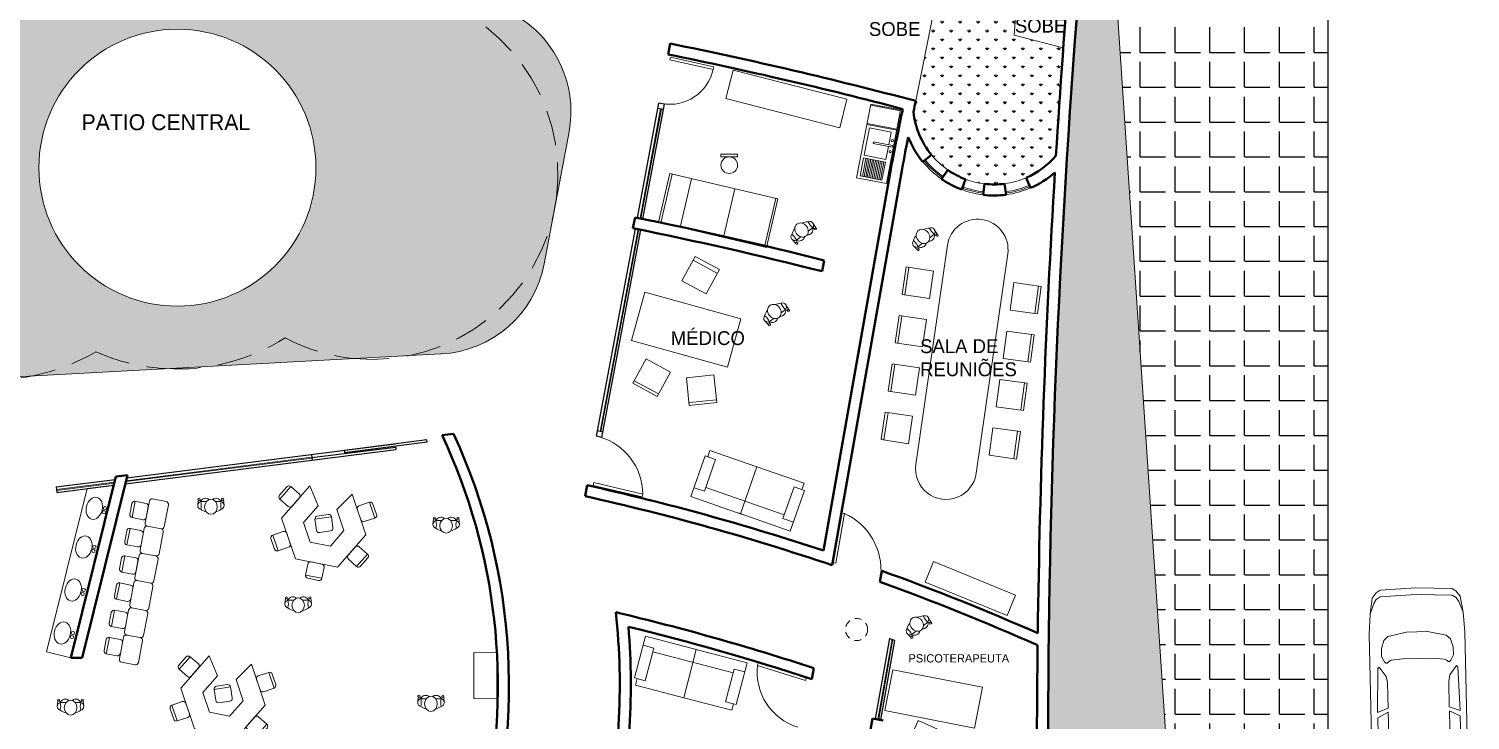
# Model space of a CAD drawing. Header units: millimetres. Extents: x 280 to 436, y 197 to 245.
# Drawn here: x 410.44 to 436.46, y 215.03 to 227.51 of the extents above; entities that cross this region are included whole.
import ezdxf
from ezdxf.enums import TextEntityAlignment as Align

# ---------------------------------------------------------------- set-up
doc = ezdxf.new("R2010")
doc.units = ezdxf.units.MM
doc.header["$MEASUREMENT"] = 0
doc.linetypes.add('DASHED', pattern=[19.049999999999997, 12.7, -6.35])
for name, color, linetype, lineweight in [('AMBIENTACION', 23, 'Continuous', 18), ('CRISTAL', 141, 'Continuous', 13), ('DELGADITS', 171, 'Continuous', 9), ('JARDINERAS', 114, 'Continuous', 20), ('MUEBLES', 31, 'Continuous', 20), ('MURO CANCELERIA', 254, 'Continuous', 25), ('MUROS', 230, 'Continuous', 40), ('NOTAS', 7, 'Continuous', 18), ('PISO', 134, 'Continuous', 18), ('PROYECCIONES', 161, 'DASHED', 20), ('PUERTAS', 180, 'Continuous', 18)]:
    doc.layers.add(name, color=color, linetype=linetype, lineweight=lineweight)
doc.layers.add('PISO BANQUETA', color=155, linetype='Continuous')
pattern_1 = [(90, (113.6635828855071, 389.9024706518978), (-0.1616445, 0.1616445), [0.0428625, -0.2804265]), (45, (113.6635828855071, 389.9024706518978), (-0.1616446101792448, 0.1616446101792448), [0.0428625, -0.1857375]), (135, (113.6635828855071, 389.9024706518978), (-0.1616446101792448, -0.1616446101792448), [0.0428625, -0.1857375])]

# ---------------------------------------------------------------- blocks, each defined once
blk = doc.blocks.new('EDUCADORA PLANTA')
for p, q in [((-0.1864672289454461, 0.2091427851250387), (-0.1936270911326119, 0.1343951389722235)), ((-0.1864672289454461, 0.2091427851250387), (-0.1605135468888079, 0.2091427851250387)), ((-0.1605135468888079, 0.2091427851250387), (-0.1499999999975898, 0.1850000000000023)), ((-0.06763607746432854, 0.1850000000000307), (-0.1500000000000341, 0.1850000000000307)), ((0.1500000000000909, 0.1850000000000307), (0.06763607746432854, 0.1850000000000307)), ((0.1605135468927301, 0.2091427851250671), (0.150000000001512, 0.1850000000000307)), ((0.1864672289493683, 0.2091427851250671), (0.1605135468927301, 0.2091427851250671)), ((0.1864672289493683, 0.2091427851250671), (0.1936270911365341, 0.134395138972252))]:
    blk.add_line(p, q)
for centre, radius, start, end in [((-0.173490387917127, 0.2191794459255334), 0.01640527241768489, 322.2806059089859, 217.7193940910142), ((-0.07499999999930651, 0.1538370489080592), 0.0812165593983424, 50.44505131534515, 157.4368215115717), ((0.07500000000004547, 0.153837048905018), 0.08121655940112812, 22.56317848996431, 129.5549486836888), ((0.1734903879210492, 0.2191794459255618), 0.01640527241768489, 322.2806059089859, 217.7193940910142), ((-0.1360690919642593, 0.1288818236636189), 0.05782144856330422, 103.9414223532395, 256.0585776471128), ((-0.3760620561862993, 0.1288818236609757), 0.2329233843179406, 346.0585776470556, 13.94142235294599), ((-5.684341886080801e-14, 0.2878236122147086), 0.2622037156432949, 235.1050018533677, 255.1658892739469), ((-5.684341886080801e-14, 0.2878236122147086), 0.2622037156432949, 284.8341107260804, 304.8949981466323), ((0.3760620561862993, 0.1288818236609472), 0.2329233843179406, 166.0585776470556, 193.941422352946), ((0.1360690919644298, 0.1288818236642157), 0.05782144856330422, 283.9414223532394, 76.05857764711287)]:
    blk.add_arc(centre, radius, start, end)
blk.add_ellipse((0, 0.1100000000000136), major_axis=(0, 0.1100000000000136), ratio=0.8405402725447844)
blk = doc.blocks.new('ESCRITORIO SUB')
at = {"layer": 'MUEBLES'}
for p, q in [((-0.07188328231126206, -0.3680459125220068), (0.07188328231131891, 0.3680459125219784)), ((0.07188328231131891, 0.3680459125219784), (1.691285297408058, 0.05175947035229456)), ((1.691285297408058, 0.05175947035229456), (1.547518732785477, -0.684332354691719)), ((1.54751873278542, -0.684332354691719), (-0.07188328231126206, -0.3680459125220068)), ((0.5299969397487985, -0.547245500420189), (0.3262192937335726, -1.003835766396719)), ((0.9865872057253569, -0.7510231464354149), (0.5299969397487985, -0.547245500420189)), ((0.7828095597100742, -1.207613412411916), (0.9865872057253569, -0.7510231464354149)), ((0.3262192937335726, -1.003835766396719), (0.7828095597100742, -1.207613412411916)), ((0.3588237170960156, -0.9307813238404776), (0.8154139830725171, -1.134558969855675))]:
    blk.add_line(p, q, dxfattribs=at)
blk = doc.blocks.new('MESA DE JUNTAS')
at = {"layer": 'MUEBLES'}
for p, q in [((-0.5500000000000114, -0.5500000000000114), (-0.5500000000000114, -4.550000000000011)), ((0.5500000000000114, -4.550000000000011), (0.5500000000000114, -0.5500000000000114)), ((-1.234661839421904, -1.542912019592961), (-1.231803755772205, -1.042920188301764)), ((-1.231803755772205, -1.042920188301764), (-0.7318119244810646, -1.045778271951662)), ((-1.184662656292858, -1.543197827957869), (-1.181804572642989, -1.043205996666842)), ((-0.7318119244810646, -1.045778271951662), (-0.7346700081308768, -1.545770103242774)), ((1.231803755772205, -1.042920188301764), (0.7318119244810646, -1.045778271951662)), ((0.7318119244810646, -1.045778271951662), (0.7346700081308768, -1.545770103242774)), ((1.184662656292858, -1.543197827957869), (1.181804572642989, -1.043205996666842)), ((1.234661839421904, -1.542912019592961), (1.231803755772205, -1.042920188301764)), ((-0.7346700081308768, -1.545770103242774), (-1.234661839421904, -1.542912019592961)), ((0.7346700081308768, -1.545770103242774), (1.234661839421904, -1.542912019592961)), ((-1.234661839421904, -2.426126779640384), (-1.231803755772205, -1.926134948349187)), ((-1.231803755772205, -1.926134948349187), (-0.7318119244810646, -1.928993031999084)), ((-1.184662656292858, -2.426412588005292), (-1.181804572642989, -1.926420756714265)), ((-0.7318119244810646, -1.928993031999084), (-0.7346700081308768, -2.428984863290196)), ((1.231803755772205, -1.926134948349187), (0.7318119244810646, -1.928993031999084)), ((0.7318119244810646, -1.928993031999084), (0.7346700081308768, -2.428984863290196)), ((1.184662656292858, -2.426412588005292), (1.181804572642989, -1.926420756714265)), ((1.234661839421904, -2.426126779640384), (1.231803755772205, -1.926134948349187)), ((-0.7346700081308768, -2.428984863290196), (-1.234661839421904, -2.426126779640384)), ((0.7346700081308768, -2.428984863290196), (1.234661839421904, -2.426126779640384)), ((-1.234661839421904, -3.308836061964911), (-1.231803755772205, -2.808844230673714)), ((-1.231803755772205, -2.808844230673714), (-0.7318119244810646, -2.811702314323611)), ((-1.184662656292858, -3.309121870329818), (-1.181804572642989, -2.809130039038791)), ((-0.7318119244810646, -2.811702314323611), (-0.7346700081308768, -3.311694145614723)), ((1.231803755772205, -2.808844230673714), (0.7318119244810646, -2.811702314323611)), ((0.7318119244810646, -2.811702314323611), (0.7346700081308768, -3.311694145614723)), ((1.184662656292858, -3.309121870329818), (1.181804572642989, -2.809130039038791)), ((1.234661839421904, -3.308836061964911), (1.231803755772205, -2.808844230673714)), ((-0.7346700081308768, -3.311694145614723), (-1.234661839421904, -3.308836061964911)), ((0.7346700081308768, -3.311694145614723), (1.234661839421904, -3.308836061964911)), ((-1.234661839421904, -4.191544838709063), (-1.231803755772205, -3.691553007417866)), ((-1.231803755772205, -3.691553007417866), (-0.7318119244810646, -3.694411091067764)), ((-1.184662656292858, -4.191830647073971), (-1.181804572642989, -3.691838815782944)), ((-0.7318119244810646, -3.694411091067764), (-0.7346700081308768, -4.194402922358876)), ((1.231803755772205, -3.691553007417866), (0.7318119244810646, -3.694411091067764)), ((0.7318119244810646, -3.694411091067764), (0.7346700081308768, -4.194402922358876)), ((1.184662656292858, -4.191830647073971), (1.181804572642989, -3.691838815782944)), ((1.234661839421904, -4.191544838709063), (1.231803755772205, -3.691553007417866)), ((-0.7346700081308768, -4.194402922358876), (-1.234661839421904, -4.191544838709063)), ((0.7346700081308768, -4.194402922358876), (1.234661839421904, -4.191544838709063))]:
    blk.add_line(p, q, dxfattribs=at)
for centre, start, end in [((0, -0.5500000000000114), 0, 180), ((0, -4.550000000000011), 180, 0)]:
    blk.add_arc(centre, 0.5500000000000114, start, end, dxfattribs=at)
blk = doc.blocks.new('CAMASTRO DOCTOR')
for p, q in [((2, 0.9000000000000057), (0, 0.9000000000000057)), ((0, 0.9000000000000057), (0, 0)), ((0.04000000000002046, 0.9000000000000057), (0.04000000000002046, 0)), ((0.3999999999999773, 0.9000000000000057), (0.3999999999999773, 0)), ((1.199999999999989, 0.9000000000000057), (1.199999999999989, 0)), ((1.95999999999998, 0), (1.95999999999998, 0.9000000000000057)), ((2, 0), (2, 0.9000000000000057)), ((0, 0), (2, 0))]:
    blk.add_line(p, q)
blk = doc.blocks.new('MESA COMEDOR MULTIPLE')
for p, q in [((-0.8927196992253812, 0.3949190244535146), (-0.7931134417410703, 0.5683508366159913)), ((-0.8742633105558184, 0.3266595070417679), (-0.7248539243293521, 0.5868072252855256)), ((-0.3887715267468934, 0.6686799229354392), (-0.7767094575638112, -0.004130463123033223)), ((-0.7248539243293521, 0.5868072252855541), (-0.551422112166847, 0.4872009678012148)), ((-0.3887715267468366, 0.6686799229354108), (-0.1721373483193247, 0.3437045681506561)), ((0.3877549218651097, 0.6689242059024991), (0.1713763192519195, 0.3438996655201549)), ((0.7763431416892672, -0.003248412405866929), (0.3877549218651097, 0.6689242059025275)), ((0.723612182003194, 0.5876433603126543), (0.5504071012463214, 0.4876433603126316)), ((0.8736121820031713, 0.3278357391772886), (0.723612182003194, 0.5876433603126259)), ((0.8919134521924548, 0.3961370093665266), (0.791913452192432, 0.5693420901234276)), ((-0.7008314983933133, 0.2270532495574571), (-0.8742633105558184, 0.3266595070417964)), ((-0.5329657234972842, 0.4189414503894966), (-0.6325719809815951, 0.2455096382269915)), ((-0.1721373483193247, 0.3437045681506561), (-0.3725643343123011, -0.003900930333259112)), ((0.3721980184376434, -0.003477945195669463), (0.1713763192519195, 0.3438996655201549)), ((0.5321058310570947, 0.4193420901233935), (0.6321058310570606, 0.2461370093665209)), ((0.7004071012462987, 0.2278357391772943), (0.8736121820032281, 0.327835739177317)), ((0.1017102599942632, 0.1941391091063736), (-0.1811892238068253, 0.09429982793366776)), ((-0.1811892238068253, 0.09429982793369618), (-0.1146297030250594, -0.09429982793369618)), ((0.03792046583191677, 0.2246491428778086), (-0.1506791900354187, 0.1580896220960142)), ((0.1682697807760292, 0.005539453239009617), (0.1017102599942632, 0.194139109106402)), ((-0.8738986461648324, -0.3356932703610198), (-0.7008072664012843, -0.2354965925140391)), ((-0.7767094575638112, -0.004130463123061645), (-0.3880643685864129, -0.676401452627033)), ((-0.6324852519986734, -0.2537202679931738), (-0.5322885741517211, -0.426811647756665)), ((-0.3725643343123579, -0.00390093033323069), (-0.1861905881876282, -0.3262867426806508)), ((-0.05083990886271295, -0.1248098617051028), (0.1377597470046226, -0.05825034092330839)), ((0.1861905881875145, -0.3260752501118702), (0.3721980184376434, -0.003477945195669463)), ((0.38846193104024, -0.6759604272684214), (0.7763431416892104, -0.003248412405838508)), ((0.6325008752882013, -0.2530587299553702), (0.532304197441249, -0.4261501097188614)), ((0.8739142694543602, -0.3350317323232161), (0.7008228896908122, -0.2348350544762354)), ((-0.791925643796958, -0.5771066645271503), (-0.8921223216439671, -0.4040152847636591)), ((-0.7236036293942902, -0.5953303400062566), (-0.8738986461647755, -0.3356932703610198)), ((-0.5505122496308559, -0.4951336621592759), (-0.7236036293943471, -0.595330340006285)), ((-0.1861905881876282, -0.3262867426806224), (0.1861905881874577, -0.3260752501118134)), ((0.5505278729203837, -0.4944721241214722), (0.723619252683875, -0.5946688019684814)), ((0.7236192526838181, -0.594668801968453), (0.8739142694543034, -0.3350317323232161)), ((0.7919412670864858, -0.5764451264893466), (0.892137944933495, -0.4033537467258554)), ((-0.3880643685864129, -0.6764014526270046), (0.38846193104024, -0.6759604272684498)), ((-0.1498012187730069, -0.9261809399477556), (-0.1498012187730069, -0.7261809399477386)), ((-0.09980121877299553, -0.6761809399477272), (0.1001987812269931, -0.6761809399477272)), ((0.1501987812270045, -0.7261809399477386), (0.1501987812270045, -0.9261809399477556)), ((0.1501987812270045, -0.9261809399477272), (-0.1498012187730069, -0.9261809399477272)), ((0.1001987812269931, -0.976180939947767), (-0.09980121877299553, -0.976180939947767))]:
    blk.add_line(p, q)
for centre, start, end in [((-0.7497554887004299, 0.5434492722449136), 60.13016372533556, 150.1301637253356), ((0.7486121820032281, 0.5443420901234219), 30.00000000000054, 119.9999999999997), ((-0.8493617461847407, 0.3700174600824369), 150.1301637253414, 240.1301637253356), ((-0.5763236765379247, 0.4438430147605743), 330.1301637253355, 60.13016372533556), ((0.5754071012462987, 0.4443420901233992), 119.9999999999997, 210.0000000000005), ((0.848612182003194, 0.3711370093665209), 299.9999999999997, 29.99999999999327), ((-0.6759299340222356, 0.2704112025980976), 240.1301637253356, 330.1301637253355), ((-0.1340393098399772, 0.1109397081291661), 109.43866690134, 199.4386669013395), ((0.05456034602735826, 0.1774992289109605), 19.43866690133946, 109.4386669013328), ((0.1211198668091811, -0.0111004269564603), 289.43866690134, 19.43866690133946), ((0.6754071012462646, 0.2711370093665266), 210.0000000000005, 299.9999999999997), ((-0.6757580969395462, -0.2787694374549119), 30.06508186267251, 120.0650818626725), ((-0.06747978905821128, -0.07765994773825469), 199.4386669013395, 289.43866690134), ((0.6757737202290741, -0.2781078994171082), 59.93491813732749, 149.9349181373275), ((-0.8488494767030375, -0.378966115301921), 120.0650818626725, 210.0650818626725), ((-0.575561419092594, -0.4518608172184031), 300.0650818626725, 30.06508186267251), ((0.5755770423821218, -0.4511992791805994), 149.9349181373275, 239.9349181373275), ((0.8488650999925653, -0.3783045772641174), 329.9349181373275, 59.93491813732749), ((-0.7486527988560852, -0.5520574950653838), 210.0650818626798, 300.0650818626725), ((-0.09980121877299553, -0.7261809399477386), 90, 180), ((0.1001987812269931, -0.7261809399477386), 0, 90), ((0.748668422145613, -0.5513959570275802), 239.9349181373275, 329.9349181373202), ((-0.09980121877299553, -0.9261809399477556), 180, 270), ((0.1001987812269931, -0.9261809399477556), 270.0000000000065, 0)]:
    blk.add_arc(centre, 0.05, start, end)
blk = doc.blocks.new('MESA COMEDOR')
for p, q in [((0.09931758270556656, 0.01166266545527606), (-0.09931758270556656, -0.01166266545527606)), ((0.1548077067859595, -0.03216479316992604), (-0.1431450413307402, -0.06715278953575421)), ((-0.1431450413307402, -0.06715278953572579), (-0.1198197104201881, -0.2657879549468873)), ((0.1781330376965684, -0.2307999585810592), (0.1548077067859595, -0.03216479316989762)), ((-0.2074746276704786, -0.37676820310773), (-0.1783179640323169, -0.6250621598716464)), ((0.2336231617769613, -0.2746274172062044), (-0.1636471690453618, -0.3212780790273086)), ((-0.0643295863397384, -0.3096154135720326), (0.1343055790713947, -0.2862900826614805)), ((0.3182699494955727, -0.5667488325952377), (0.289113285857411, -0.3184548758313497)), ((-0.1228278399518672, -0.6688896184967916), (0.2744424908703991, -0.6222389566756874))]:
    blk.add_line(p, q)
for centre, start, end in [((0.1051489154331762, -0.03799612589753565), 6.697456894961179, 96.69745689495635), ((-0.09348624997795696, -0.06132145680808776), 96.69745689496278, 186.6974568949612), ((0.1284742463437283, -0.2366312913086972), 276.6974568949628, 6.697456894961179), ((-0.1578158363176954, -0.3709368703800919), 96.69745689496278, 186.6974568949612), ((-0.07016091906740485, -0.2599566222192493), 186.6974568949612, 276.6974568949628), ((0.2394544945046277, -0.3242862085590161), 6.697456894961179, 96.69745689496278), ((-0.1286591726795336, -0.6192308271440083), 186.6974568949612, 276.6974568949628), ((0.2686111581427326, -0.5725801653228757), 276.6974568949628, 6.697456894949857)]:
    blk.add_arc(centre, 0.05, start, end)
blk = doc.blocks.new('SILLON DOBLE')
at = {"linetype": 'Continuous'}
for p, q in [((-0.0007241489937541701, 0.8999997086710039), (-0.9007238576649002, 0.8992755596774202)), ((-0.9007238576649002, 0.8992755596774202), (-0.9006273044656723, 0.7792755985212523)), ((0.8992755596773918, 0.9007238576652128), (-0.0007241489937541701, 0.8999997086716292)), ((-0.0007241489937541701, 0.8999997086710039), (0, 5.115907697472721e-13)), ((-0.0007241489937541701, 0.8999997086710039), (0, 5.115907697472721e-13)), ((0.9493720966916612, 0.78076412700878), (0.7493721614313813, 0.7806032050101805)), ((0.749862973527172, 0.1706034024664689), (0.7493721614313813, 0.7806032050101805)), ((0.8992755596773918, 0.9007238576652128), (0.8993721128766197, 0.7807238965090448)), ((0.9499996924861307, 0.0007643794938587689), (0.9493720966917749, 0.7807641270088368)), ((-0.7506273530205476, 0.7793962900201734), (-0.9506272882808844, 0.779235368021574)), ((-0.9506272882807139, 0.7792353680216877), (-0.9499996924862444, -0.0007643794933471781)), ((-0.7506273530205476, 0.7793962900201734), (-0.7501365409248137, 0.1693964874764617)), ((-0.9501364761850937, 0.1692355654778055), (-0.7501365409248137, 0.1693964874764617)), ((-0.9499996924862444, -0.0007643794933471781), (0.04999998381498472, 4.023049964985148e-05)), ((-0.7501928636243065, 0.2393964648179576), (0.7498066508276224, 0.2406033798075953)), ((-0.0499999838150984, -4.023049913826071e-05), (0.9499996924861307, 0.0007643794938587689)), ((0.749862973527172, 0.1706034024664689), (0.9498629087873951, 0.1707643244650114))]:
    blk.add_line(p, q, dxfattribs=at)
blk = doc.blocks.new('BANCO')
for p, q in [((-0.1499999999999773, 0), (-0.1499999999999773, -0.05000000000001137)), ((0.1499999999999773, 0), (-0.1499999999999773, 0)), ((0.1499999999999773, 0), (0.1499999999999773, -0.05000000000001137)), ((0.1499999999999773, -0.05000000000001137), (-0.1499999999999773, -0.05000000000001137))]:
    blk.add_line(p, q)
blk.add_circle((0, -0.2000000000000455), 0.15)
blk = doc.blocks.new('02PCAR03')
for p, q in [((-197, 33), (-201, 30)), ((-185, 35), (-197, 33)), ((-185, 35), (-193, 32)), ((-170, 36), (-185, 35)), ((-35, 36), (-170, 36)), ((-11, 35), (-35, 36)), ((-14, 33), (-19, 35)), ((-9, 29), (-14, 33)), ((-6, 32), (-11, 35)), ((-203, 27), (-204, 0)), ((-201, 30), (-203, 27)), ((-198, 27), (-199, 0)), ((-196, 30), (-198, 27)), ((-193, 32), (-196, 30)), ((-168, 22), (-171, 8)), ((-165, 25), (-168, 22)), ((-159, 27), (-165, 25)), ((-153, 27), (-159, 27)), ((-149, 25), (-153, 27)), ((-150, 20), (-149, 22)), ((-148, 24), (-149, 25)), ((-149, 22), (-148, 23)), ((-148, 23), (-148, 24)), ((-145, 29), (-144, 30)), ((-138, 24), (-145, 29)), ((-144, 30), (-111, 31)), ((-133, 23), (-138, 24)), ((-114, 23), (-133, 23)), ((-111, 31), (-114, 23)), ((-111, 23), (-107, 31)), ((-86, 23), (-111, 23)), ((-107, 31), (-71, 31)), ((-71, 31), (-86, 23)), ((-66, 30), (-83, 21)), ((-62, 27), (-66, 30)), ((-60, 23), (-62, 27)), ((-58, 11), (-60, 23)), ((-11, 14), (-56, 23)), ((-6, 20), (-9, 29)), ((-4, 29), (-6, 32)), ((-1, 13), (-4, 29)), ((-151, 11), (-150, 20)), ((-151, 0), (-151, 11)), ((-83, 21), (-81, 17)), ((-81, 17), (-80, 11)), ((-80, 11), (-79, 0)), ((-57, 0), (-58, 11)), ((-4, 0), (-6, 20)), ((0, 0), (-1, 13)), ((-203, -27), (-204, 0)), ((-198, -27), (-199, 0)), ((-171, 8), (-171, 0)), ((-171, -8), (-171, 0)), ((-151, 0), (-151, -11)), ((-80, -11), (-79, 0)), ((-57, 0), (-58, -11)), ((-4, 0), (-6, -20)), ((0, 0), (-1, -13)), ((-168, -22), (-171, -8)), ((-151, -11), (-150, -20)), ((-150, -20), (-149, -22)), ((-83, -21), (-81, -17)), ((-66, -30), (-83, -21)), ((-81, -17), (-80, -11)), ((-58, -11), (-60, -23)), ((-11, -14), (-56, -23)), ((-6, -20), (-9, -29)), ((-1, -13), (-4, -29)), ((-201, -30), (-203, -27)), ((-197, -33), (-201, -30)), ((-196, -30), (-198, -27)), ((-193, -32), (-196, -30)), ((-185, -35), (-193, -32)), ((-165, -25), (-168, -22)), ((-159, -27), (-165, -25)), ((-153, -27), (-159, -27)), ((-149, -25), (-153, -27)), ((-149, -22), (-148, -23)), ((-148, -24), (-149, -25)), ((-148, -23), (-148, -24)), ((-138, -24), (-145, -29)), ((-145, -29), (-144, -30)), ((-144, -30), (-111, -31)), ((-133, -23), (-138, -24)), ((-114, -23), (-133, -23)), ((-111, -31), (-114, -23)), ((-86, -23), (-111, -23)), ((-111, -23), (-107, -31)), ((-107, -31), (-71, -31)), ((-71, -31), (-86, -23)), ((-62, -27), (-66, -30)), ((-60, -23), (-62, -27)), ((-9, -29), (-14, -33)), ((-6, -32), (-11, -35)), ((-4, -29), (-6, -32)), ((-185, -35), (-197, -33)), ((-170, -36), (-185, -35)), ((-35, -36), (-170, -36)), ((-11, -35), (-35, -36)), ((-14, -33), (-19, -35))]:
    blk.add_line(p, q)

msp = doc.modelspace()

# ---------------------------------------------------------------- hatches: boundary and pattern name
at = {"layer": 'JARDINERAS'}
h = msp.add_hatch(dxfattribs=at)
h.set_pattern_fill('GRASS', color=256, scale=0.009000000000000001, style=0)
h.set_pattern_definition(pattern_1)
edge = h.paths.add_edge_path()
edge.add_line((429.1158863757476, 227.1635746242398), (428.2304942300188, 227.3934196564604))
edge.add_arc((603.9671213923352, 214.2420503084804), 176.2280359140225, 174.0264246734047, 175.7202091757033, ccw=False)
edge.add_line((428.6960040888269, 232.5820634298995), (428.677502229175, 232.585161491667))
edge.add_arc((428.6619909310427, 232.4851393823783), 0.1012176996196542, 81.18486398621016, 171.2735095402795)
edge.add_spline(control_points=[(428.5613675729064, 232.4960921223845), (428.5060451366627, 232.062482338418), (428.4489158995726, 231.650690714852), (428.3894661022574, 231.2508906949172)], knot_values=[6.552590710715467, 6.552590710715467, 6.552590710715467, 6.552590710715467, 7.705043527661013, 7.705043527661013, 7.705043527661013, 7.705043527661013], degree=3, periodic=0)
edge.add_line((428.3894661022574, 231.2508906949172), (427.4103607133546, 231.4339039774093))
edge.add_spline(control_points=[(427.4103607133546, 231.4339039774093), (427.3472737038859, 231.0136047654685), (427.2796658955988, 230.5938127031774), (427.072246169418, 229.3727255777519), (426.9228055696805, 228.5725819286804), (426.7663237259432, 227.7735137405441)], knot_values=[2.802595290827363, 2.802595290827363, 2.802595290827363, 2.802595290827363, 4.074028189364164, 4.074028189364164, 6.504760391015324, 6.504760391015324, 6.504760391015324, 6.504760391015324], degree=3, periodic=0)
edge.add_line((426.766323725944, 227.7735137405477), (426.451635798814, 226.2051536981073))
edge.add_spline(control_points=[(426.4516357988121, 226.205153698115), (426.4382661844354, 226.1397265081612), (426.4248765247176, 226.0743043179843), (426.4114702326251, 226.0088868505913)], knot_values=[1.011718909309293, 1.011718909309293, 1.011718909309293, 1.011718909309293, 1.211042564714926, 1.211042564714926, 1.211042564714926, 1.211042564714926], degree=3, periodic=0)
edge.add_arc((427.8666011441066, 226.161753944647), 1.463138516338731, 185.9971442574646, 319.7215815962005)
edge.add_arc((603.9671213923356, 214.2420503084786), 175.3280359140228, 175.7735187291108, 176.4115118213684, ccw=False)
h = msp.add_hatch(dxfattribs=at)
h.set_pattern_fill('GRASS', color=256, scale=0.009000000000000001, style=0)
h.set_pattern_definition(pattern_1)
edge = h.paths.add_edge_path()
edge.add_arc((603.9671213923328, 214.2420503084798), 175.1280359140201, 174.0486391635245, 182.510729872698)
edge.add_arc((422.6037831361797, 212.3988089805167), 8.658822380200967, 317.6910023627667, 352.9611022302017)
edge.add_line((431.1973455872478, 211.3377296189879), (429.7829778461802, 232.4000540587722))
h = msp.add_hatch(dxfattribs=at)
h.set_pattern_fill('GRASS', color=256, scale=0.009000000000000001, style=0)
h.set_pattern_definition(pattern_1)
h.paths.add_polyline_path([(418.5396533179258, 227.9950070626219, 0.02862788143498924), (410.0440581604049, 228.8405950151555, 0.006457654583413468), (408.1175341308831, 228.8965772814122, 0.3777940330496956), (406.1054118263071, 227.1800025366234, 0.03926239931433022), (405.8440001160188, 223.0737001913915, 0.4255924778832056), (407.9509312125691, 221.1063899744788), (417.880353211974, 221.6391406893173, 0.346876546591118), (419.7465969362304, 223.2678018492381), (420.1937266876936, 225.650567603579, 0.4227474832643843)])
h.paths.add_polyline_path([(415.6250176940959, 225.0010343590673, -1), (410.6250176940959, 225.0010343590673, -1)], flags=16)
at = {"layer": 'PISO BANQUETA'}
h = msp.add_hatch(dxfattribs=at)
h.set_pattern_fill('ANGLE', color=256, scale=0.09, style=0)
h.set_pattern_definition([(0, (113.6635828855071, 389.9024706518978), (0, 0.62865), [0.4572, -0.17145]), (90, (113.6635828855071, 389.9024706518978), (-0.62865, 3.849243921652188e-17), [0.4572, -0.17145])])
edge = h.paths.add_edge_path()
edge.add_arc((432.8973455872478, 232.4318179708934), 0.9999999999999984, 0, 75.96375653207309, ccw=False)
edge.add_line((433.8973455872478, 232.4318179708934), (433.8973455872471, 211.3377296189878))
edge.add_line((433.8973455872471, 211.3377296189878), (431.1973455872478, 211.337729618988))
edge.add_line((431.1973455872478, 211.337729618988), (429.7829778461802, 232.4000540587724))
edge.add_line((429.7829778461802, 232.4000540587724), (429.8896930224522, 233.3961071955057))
edge.add_line((429.8896930224522, 233.3961071955057), (429.9117152662078, 233.5952040920886))
edge.add_line((429.9117152662078, 233.5952040920886), (430.0553428329032, 234.1711597983438))
edge.add_line((430.0553428329032, 234.1711597983438), (433.1398812122484, 233.4019604710477))

# ---------------------------------------------------------------- linework, layer by layer
at = {"layer": 'CRISTAL'}
for p, q in [((421.4773712479426, 224.0869809600564), (421.8477609531801, 226.0607970671535)), ((421.4921139258216, 224.0842144733029), (421.8625036310591, 226.0580305804001)), ((420.7556418950704, 220.2408669846406), (421.4404806519688, 223.8903900410759)), ((420.7702888359844, 220.2375903131796), (421.4552233298477, 223.8876235543224)), ((412.2007875789144, 219.3491621319423), (415.5513487914329, 219.7729803006578)), ((412.2026699549586, 219.3342807119688), (415.5532339871555, 219.7580992373502)), ((410.9431554675124, 219.1900821138304), (411.9879767719784, 219.3222433321479)), ((410.9450378435566, 219.1752006938569), (411.9898591480226, 219.3073619121744)), ((426.0259031026303, 216.4926917636468), (425.7688660320785, 215.0406167890758)), ((426.04067348124, 216.4900772052285), (425.7836364106883, 215.0380022306575))]:
    msp.add_line(p, q, dxfattribs=at)
for radius, start, end in [(1.633138516338738, 219.3862002659249, 235.200207353199), (1.608138516338738, 219.3862002659249, 235.200207353199), (1.633138516338738, 249.4405175231604, 263.2541065469738), (1.608138516338738, 249.4405175231604, 263.2541065469738), (1.608138516338738, 277.4944167169407, 293.30842380421), (1.633138516338738, 277.4944167169407, 293.30842380421)]:
    msp.add_arc((427.8666011441066, 226.1617539446471), radius, start, end, dxfattribs=at)
at = {"layer": 'DELGADITS'}
for radius, start, end in [(1.663138516338738, 219.3862002659249, 235.200207353199), (1.463138516338738, 219.3862002659249, 235.2002073531997), (1.463138516338738, 249.4405175231583, 263.254106546973), (1.463138516338738, 277.4944167169425, 293.3084238042121), (1.663138516338738, 249.4405175231604, 263.2541065469738), (1.663138516338738, 277.4944167169407, 293.30842380421)]:
    msp.add_arc((427.8666011441066, 226.1617539446471), radius, start, end, dxfattribs=at)
at = {"layer": 'JARDINERAS'}
msp.add_line((431.1973455872478, 211.337729618988), (429.7829778461802, 232.4000540587724), dxfattribs=at)
at = {"layer": 'MUEBLES'}
for p, q in [((425.6392991459452, 226.1451975380422), (425.3858568700785, 224.8162570912068)), ((426.1763941915191, 226.0255527253908), (425.636131215277, 226.128586295173)), ((426.1801408667839, 226.0451986517997), (425.6398778905419, 226.1482322215818)), ((425.7872223386079, 226.1201321570958), (426.1801408667839, 226.0451986517997)), ((425.9261198463205, 224.7132235214247), (426.1801408667839, 226.0451986517997)), ((425.5215620031863, 225.2263542342361), (425.6152288848064, 225.7175023944562)), ((426.109706934296, 225.6758739154561), (425.569443958054, 225.7789074852382)), ((426.1134536095608, 225.6955198418648), (425.5731906333187, 225.798553411647)), ((425.6152288848064, 225.7175023944562), (426.0081474129825, 225.6425688891601)), ((426.0081474129825, 225.6425688891601), (425.9645857397127, 225.4141505270611)), ((425.9589657268154, 225.3846816374479), (425.9144805313624, 225.15142072894)), ((425.4502601669246, 224.8524785900967), (425.5121552987655, 225.1770295904547)), ((425.551447151583, 225.1695362399251), (425.4895520197421, 224.8449852395671)), ((425.5121552987655, 225.1770295904547), (425.9050738269415, 225.1020960851586)), ((425.5809160411964, 225.1639162270278), (425.5190209093553, 224.8393652266698)), ((425.9144805313624, 225.15142072894), (425.5215620031863, 225.2263542342361)), ((425.6103849308095, 225.1582962141307), (425.5484897989687, 224.8337452137726)), ((425.6398538204227, 225.1526762012334), (425.5779586885819, 224.8281252008755)), ((425.669322710036, 225.1470561883362), (425.607427578195, 224.8225051879783)), ((425.698791599649, 225.141436175439), (425.6368964678082, 224.816885175081)), ((425.7282604892623, 225.1358161625418), (425.6663653574215, 224.8112651621838)), ((425.7577293788755, 225.1301961496446), (425.6958342470346, 224.8056451492866)), ((425.7871982684887, 225.1245761367474), (425.7253031366478, 224.8000251363894)), ((425.816667158102, 225.1189561238502), (425.7547720262611, 224.7944051234922)), ((425.8461360477151, 225.113336110953), (425.7842409158742, 224.788785110595)), ((425.8756049373283, 225.1077160980558), (425.8137098054875, 224.7831650976978)), ((425.9050738269415, 225.1020960851586), (425.8431786951006, 224.7775450848006)), ((425.3858568700784, 224.8162570912068), (425.9261198463205, 224.7132235214247)), ((425.8431786951006, 224.7775450848006), (425.4502601669246, 224.8524785900967)), ((422.4713371859929, 223.4005935431151), (422.2327362517315, 222.9611966904071)), ((422.872557889219, 223.0916891124205), (422.4331610365111, 223.3302900466818)), ((422.9107340387009, 223.1619926088538), (422.4713371859929, 223.4005935431151)), ((422.6721331044395, 222.7225957561458), (422.9107340387009, 223.1619926088538)), ((421.3222357339379, 221.8840913829952), (421.5627928144055, 222.7513469918193)), ((421.5627928144055, 222.7513469918193), (423.2973040320537, 222.2702328308841)), ((422.2327362517315, 222.9611966904071), (422.6721331044395, 222.7225957561458)), ((423.2973040320537, 222.2702328308841), (423.0567469515861, 221.40297722206)), ((423.0567469515861, 221.40297722206), (421.3222357339379, 221.8840913829952)), ((421.5869424937784, 221.5499385735667), (421.3483415595171, 221.1105417208588)), ((422.0263393464863, 221.3113376393055), (421.5869424937784, 221.5499385735667)), ((421.3722016529433, 221.1544814061295), (421.8115985056511, 220.9158804718683)), ((421.787738412225, 220.8719407865975), (422.0263393464863, 221.3113376393055)), ((422.8107362211422, 221.2600025141556), (422.3134615700044, 221.2078688270056)), ((422.3134615700044, 221.2078688270056), (422.3655952571545, 220.7105941758678)), ((422.8628699082922, 220.7627278630179), (422.8107362211422, 221.2600025141556)), ((421.3483415595171, 221.1105417208588), (421.787738412225, 220.8719407865975)), ((422.3603818884395, 220.7603216409816), (422.8576565395772, 220.8124553281317)), ((422.3655952571545, 220.7105941758678), (422.8628699082922, 220.7627278630179)), ((410.7618778785666, 216.2607590745258), (411.496831216439, 219.2084959090963)), ((411.1985109553908, 216.151894221506), (411.975733932834, 219.2691653205342)), ((411.1985109553908, 216.151894221506), (410.7618778785666, 216.2607590745258)), ((418.4727626043939, 215.4170039889984), (418.4776465033216, 216.247432573063)), ((418.4776465033216, 216.247432573063), (418.8928607953539, 216.2449906235991)), ((418.8928607953539, 216.2449906235991), (418.8879768964262, 215.4145620395346)), ((418.8879768964262, 215.4145620395346), (418.4727626043939, 215.4170039889984))]:
    msp.add_line(p, q, dxfattribs=at)
at = {"layer": 'MUEBLES', "color": 7}
msp.add_line((411.975733932834, 219.2691653205342), (411.4968312164378, 219.2084959090967), dxfattribs=at)
at = {"layer": 'MUEBLES'}
for points in [[(423.0256629463436, 226.2480308531422), (425.0793549252862, 225.7227993951976), (425.2106627897724, 226.2362223899332), (423.1569708108298, 226.7614538478779)], [(425.6903342723176, 225.4664530333337), (426.0341379844717, 225.4008862161996), (426.0285179715744, 225.3714173265863), (425.6847142594204, 225.4369841437205)], [(426.6205237601002, 217.5190638105996), (428.1019890641392, 216.9146959152502), (428.2530810379765, 217.2850622412599), (426.7716157339376, 217.8894301366093)]]:
    msp.add_lwpolyline(points, close=True, dxfattribs=at)
for centre, radius in [((425.9905874559026, 225.2921337133595), 0.02), ((426.0282788909282, 225.4897711135662), 0.02), ((411.7980458511594, 218.7807250980756), 0.02906634157898935), ((411.8162457661571, 218.8537209701404), 0.02906634157898935), ((411.6095848805353, 218.0816165538163), 0.02906634157898935), ((411.627784795533, 218.1546124258811), 0.02906634157898935), ((411.4160473640555, 217.3053799727955), 0.02906634157898935), ((411.4342472790532, 217.3783758448602), 0.02906634157898935), ((411.2225098475759, 216.5291433917747), 0.02906634157898935), ((411.2407097625735, 216.6021392638395), 0.02906634157898935)]:
    msp.add_circle(centre, radius, dxfattribs=at)
for centre in [(411.6254809034554, 218.8527630574597), (411.4370199328313, 218.1536545132004), (411.2434824163515, 217.3774179321796), (411.0499448998718, 216.6011813511588)]:
    msp.add_ellipse(centre, major_axis=(0.04900101656919873, 0.1965323429796158), ratio=0.7182185865594051, dxfattribs=at)
at = {"layer": 'MURO CANCELERIA'}
for p, q in [((421.428228988346, 224.0962025825678), (421.8170619386064, 226.1683032088582)), ((421.5262260417765, 224.0762274252243), (421.9153464577997, 226.1498599638352)), ((421.9153464577997, 226.1498599638352), (421.8170619386065, 226.1683032088581)), ((421.8969032127768, 226.0515754446421), (421.7986186935835, 226.070018689665)), ((420.68835856331, 220.1534143747679), (421.3913383923722, 223.8996116635873)), ((420.7860065035155, 220.1315787842192), (421.4893346549729, 223.8796322918922)), ((412.1875491295573, 219.2959989610187), (417.0673637877713, 219.9141944172239)), ((412.2137457223144, 219.4011996458416), (417.0547770168067, 220.013549902348)), ((417.0625435590003, 219.9522435856166), (415.5528675856508, 219.7609914802739)), ((417.0547770168067, 220.0135499023479), (417.0549489812721, 220.0121924761316)), ((417.0593477753537, 219.9774699630127), (417.0673637877713, 219.9141944172239)), ((415.5450648056913, 219.8225838450165), (415.5576878144218, 219.7229423118809)), ((410.9368808806984, 219.2396868470755), (412.0009349153784, 219.3742808460472)), ((410.9368808806985, 219.2396868470755), (410.9496145001062, 219.1391721926664)), ((410.9496145001062, 219.1391721926665), (411.9747277884485, 219.2690378579294)), ((425.9766685072642, 216.5014069583746), (425.7196314367125, 215.0493319838036)), ((426.071883824002, 216.4655945161385), (425.8181006274446, 215.0319015943481))]:
    msp.add_line(p, q, dxfattribs=at)
msp.add_lwpolyline([(416.1430275512737, 219.8601088642825), (417.6308737638263, 220.0506702659168), (417.6264273311215, 220.0853866775431), (416.1385811185689, 219.8948252759087)], close=True, dxfattribs=at)
for radius, start, end in [(44.77151367053579, 77.33111886257389, 77.45916883343007), (44.87151367053579, 77.33566895861358, 77.46343322022489), (42.77151367053579, 69.3195495627381, 69.45582153944542)]:
    msp.add_arc((410.9668822942897, 176.4500811437448), radius, start, end, dxfattribs=at)
at = {"layer": 'MUROS'}
for p, q in [((422.0184755890243, 227.2416416460831), (421.9815853315096, 227.0450525307597)), ((426.5811839595519, 225.1064187437839), (426.7357612448383, 225.2333276200435)), ((426.0106835919174, 225.0123721457662), (424.7850831772024, 218.0886094090843)), ((426.2076219733815, 224.9775113668552), (424.9415832582011, 217.8253012548819)), ((426.9174303703079, 224.7960656322215), (427.0315724894969, 224.9602958871292)), ((427.2825408040598, 224.6045438612884), (427.3527767266013, 224.7918054835839)), ((428.5246726756094, 224.6343471278641), (428.4455365693816, 224.8180247712808)), ((427.6712385472713, 224.5101295381045), (427.69473179151, 224.7087449138314)), ((428.0835235999424, 224.5128226626697), (428.0574376842229, 224.7111141778716)), ((421.3861506469344, 224.1047366401784), (421.3464550012961, 223.9087155808063)), ((424.7985381739754, 223.3280163010915), (424.7635850526924, 223.1305562514987)), ((417.9018069548821, 220.1710905717413), (418.1101527671435, 220.1974445867887)), ((412.0138930587783, 219.4263183599465), (411.198510955392, 216.151894221506)), ((412.2267038657143, 219.4532371597408), (411.4042074208758, 216.1502431381948)), ((412.0138930587784, 219.4263183599465), (412.2267038657144, 219.4532371597408)), ((420.5222749159466, 219.2683504173854), (420.4853669096694, 219.0716667184577)), ((425.8377111740018, 217.7243850164248), (425.8023343677949, 217.5245314510894)), ((424.6124536470604, 215.96595516639), (424.5772338180655, 215.7669884096405)), ((425.6703968413464, 215.0580471785314), (425.464122899439, 213.8927474483909)), ((425.8673352228107, 215.0231863996203), (425.6703968413464, 215.0580471785314))]:
    msp.add_line(p, q, dxfattribs=at)
for centre, radius, start, end in [((603.9671213923353, 214.24205030848), 175.1280359140226, 174.0486391635248, 182.9962599090312), ((603.9671213923353, 214.24205030848), 175.3280359140226, 174.0445793923413, 176.4115118213691), ((406.9136032817282, 152.6378535420435), 76.11755623305413, 75.12670535266392, 78.55417049580876), ((406.9136032817282, 152.6378535420435), 75.91755623305413, 75.26916387319567, 78.5520159468854), ((427.8666011441066, 226.1617539446471), 1.463138516338738, 185.997144257452, 219.3862002659249), ((427.8666011441066, 226.1617539446471), 1.663138516338738, 201.4042958646043, 219.3862002659249), ((427.8666011441066, 226.1617539446471), 1.463138516338738, 293.3084238042121, 319.7215815961918), ((427.8666011441066, 226.1617539446471), 1.663138516338738, 235.200207353199, 249.4405175231604), ((427.8666011441066, 226.1617539446471), 1.463138516338738, 235.2002073531997, 249.4405175231583), ((427.8666011441066, 226.1617539446471), 1.663138516338738, 293.30842380421, 311.2903282055293), ((603.9671213923353, 214.24205030848), 175.3280359140226, 176.5109543302345, 179.2301208731556), ((427.8666011441066, 226.1617539446471), 1.463138516338738, 263.254106546973, 277.4944167169425), ((427.8666011441066, 226.1617539446471), 1.663138516338738, 263.2541065469738, 277.4944167169407), ((406.9136032817282, 152.6378535420435), 72.91755623305413, 75.8018481645737, 78.5520159468854), ((406.9136032817282, 152.6378535420435), 72.71755623305413, 75.79038640443912, 78.5520159468854), ((408.2715974172521, 215.6520307821477), 10.63780226929325, 347.7664638018094, 25.13872691505873), ((408.2715974172521, 215.6520307821477), 10.83780226929325, 341.4204240094069, 24.796943002883), ((410.9668822942897, 176.4500811437448), 43.67151367053579, 71.33732909955849, 77.4109708973792), ((410.9668822942897, 176.4500811437448), 43.87151367053579, 71.64101072326996, 77.41991403584117), ((410.9668822942897, 176.4500811437448), 43.67151367053579, 66.1113394232598, 70.1410692723234), ((410.9668822942897, 176.4500811437448), 43.87151367053579, 66.22299613871805, 70.18628049415013), ((408.2715974172521, 215.6520307821477), 12.83780226929325, 347.6724465987748, 5.913589445488074), ((410.9668822942897, 174.4810243030965), 43.67151367053582, 71.7924969512537, 76.66281624580314), ((408.2715974172521, 215.6520307821477), 13.03780226929325, 347.6388656547883, 4.676080478478267), ((410.9668822942897, 174.4810243030965), 43.47151367053581, 71.75465352128616, 76.29537602816526), ((603.9671213923353, 214.24205030848), 175.3280359140226, 179.3011755410542, 181.3952198033737)]:
    msp.add_arc(centre, radius, start, end, dxfattribs=at)
at = {"layer": 'MUROS', "color": 1}
msp.add_arc((410.9668822942897, 174.4810243030965), 41.67151367053582, 89.39869369290146, 89.68152313495285, dxfattribs=at)
at = {"layer": 'MUROS'}
for points in [[(426.4114702326251, 226.0088868505913), (426.4248765247176, 226.0743043179843), (426.4382661844354, 226.1397265081612), (426.4516357988121, 226.205153698115)], [(426.0106835919174, 225.0123721457662), (426.0798313360111, 225.3890103844989), (426.1490482191981, 225.7245260178973), (426.2178043531172, 226.0600788242721)], [(426.2076219733815, 224.9775113668552), (426.2437357678817, 225.1936289546726), (426.2809871185831, 225.374197519123), (426.3181718593158, 225.5547972126375)]]:
    msp.add_open_spline(points, degree=3, dxfattribs=at)
at = {"layer": 'PISO'}
for p, q in [((426.4516357988121, 226.205153698115), (426.7663237259431, 227.7735137405442)), ((428.2304942300188, 227.3934196564604), (429.1158863757476, 227.1635746242398)), ((419.7465969362304, 223.2678018492381), (420.1937266876936, 225.650567603579)), ((407.950931212569, 221.1063899744788), (417.88035321197, 221.6391406893171))]:
    msp.add_line(p, q, dxfattribs=at)
msp.add_circle((413.1250176940959, 225.0010343590673), 2.5, dxfattribs=at)
for centre, radius, start, end in [((603.9671213923353, 214.24205030848), 176.2280359140226, 174.0264246734037, 175.7202091757037), ((418.228036303831, 226.0194325040372), 2, 349.3719551837894, 81.0363099899392), ((417.7809065523678, 223.6366667496963), 2, 272.8501122054639, 349.3719551837877)]:
    msp.add_arc(centre, radius, start, end, dxfattribs=at)
at = {"layer": 'PISO BANQUETA'}
msp.add_line((433.8973455872476, 204.3879732521744), (433.8973455872478, 232.4318179708934), dxfattribs=at)
at = {"layer": 'PROYECCIONES', "ltscale": 0.05}
msp.add_lwpolyline([(405.8890845749164, 225.1323054838817, -0.3973437233167558), (409.6333608463668, 228.8568467379283, -0.1947386986561379), (411.674561978186, 228.3333213727886, -0.1179332467315878), (413.3394029309769, 228.6289810918404, -0.1430797334058072), (415.2587392522057, 227.9430049296354, -0.1522456212297308), (417.2382324439992, 228.188165139782, -0.3996424090948952), (419.9651520569073, 224.4595070208047, -0.4054154671772521), (416.3111216991206, 221.5555366222714, -0.09767376388083417), (415.0696566068256, 221.9308001620182, -0.1571831337834292), (412.9106324572148, 221.3730876262941, -0.08954264711917198), (411.6555849406236, 221.6770719783152, -0.1568003592384225), (409.3529231684502, 221.1822031853981, -0.3945022377078394), (405.8890845749163, 225.132305483881)], format="xyb", close=True, dxfattribs=at)
at = {"layer": 'PROYECCIONES', "ltscale": 0.01}
msp.add_circle((425.3841742080492, 216.6639415055138), 0.2, dxfattribs=at)
at = {"layer": 'PUERTAS'}
for p, q in [((422.0241339253469, 226.9942608877832), (422.0135044563463, 226.9454038065281)), ((422.0135044563463, 226.9454038065281), (422.7952177564274, 226.7753323025181)), ((422.0241339253469, 226.9942608877832), (422.805847225428, 226.8241893837731)), ((422.805847225428, 226.8241893837731), (422.7952177564274, 226.7753323025181)), ((420.6420774583513, 219.3152403040465), (420.630661087552, 219.2665610838619)), ((420.630661087552, 219.2665610838619), (421.5161486973414, 219.0588943452999)), ((420.6420774583513, 219.3152403040465), (421.5275650681406, 219.1075735654844)), ((421.5275650681406, 219.1075735654844), (421.5161486973414, 219.0588943452998)), ((424.9599733350685, 217.8713318081033), (425.1199343121323, 218.7666676485634)), ((425.0091939566052, 217.8625380366973), (425.1691549336689, 218.7578738771573)), ((425.1691549336689, 218.7578738771573), (425.1199343121323, 218.7666676485634)), ((425.0091939566052, 217.8625380366973), (424.9599733350685, 217.8713318081033)), ((423.6105549456074, 216.0620223625513), (423.5955461155937, 216.0143281802895)), ((424.4631156307124, 215.7413136791505), (423.5955461155937, 216.0143281802895)), ((424.4781244607261, 215.7890078614123), (423.6105549456074, 216.0620223625513)), ((424.4781244607261, 215.7890078614123), (424.4631156307124, 215.7413136791505))]:
    msp.add_line(p, q, dxfattribs=at)
for centre, radius, start, end in [((422.0135044563462, 226.9454038065281), 0.8000000000000514, 259.3898589156516, 347.7258601603272), ((420.4396433717747, 219.0960182639198), 1.087983061641165, 0.6085411453601142, 74.1283473960609), ((424.7024884672439, 217.7362996809887), 1.123116836826552, 354.284938968005, 65.44855165207188), ((424.6257020475881, 215.8950301740592), 1.037040625295732, 173.3942428564801, 253.0170953933418)]:
    msp.add_arc(centre, radius, start, end, dxfattribs=at)

# ---------------------------------------------------------------- block references
at = {"layer": 'AMBIENTACION'}
for name, p, xscale, yscale, zscale, rotation in [('EDUCADORA PLANTA', (424.3085438858154, 223.9835968203427), 1.232805170789617, 1.232805170789618, 1.232805170789616, 217.3007215106703), ('EDUCADORA PLANTA', (426.5019526584817, 223.8682444085098), 1.232805170789617, 1.232805170789618, 1.232805170789616, 217.3007215106703), ('EDUCADORA PLANTA', (423.8179132964208, 222.5128538965155), 1.232805170789617, 1.232805170789618, 1.232805170789616, 217.3007215106703), ('02PCAR03', (435.5962199015923, 212.5207620599342), 0.02400000000001042, 0.02400000000000091, 0.02400000000000091, 271.3467263110314), ('EDUCADORA PLANTA', (426.3875604479165, 216.8674943771771), 1.232805170789617, 1.232805170789618, 1.232805170789616, 217.3007215106703)]:
    msp.add_blockref(name, p, dxfattribs=dict(at, xscale=xscale, yscale=yscale, zscale=zscale, rotation=rotation))
at = {"layer": 'AMBIENTACION', "xscale": 1.232805170789618, "yscale": 1.232805170789618, "zscale": 1.232805170789616}
for p in [(413.7300647418891, 218.7443054186444), (417.9757468004503, 218.40217920978), (415.3050752570715, 216.9652496558148), (417.7018315434015, 215.1861952011474), (411.1963530398838, 215.1177704826393)]:
    msp.add_blockref('EDUCADORA PLANTA', p, dxfattribs=at)
at = {"layer": 'MUEBLES'}
msp.add_blockref('BANCO', (423.0869186611787, 225.2465568874654), dxfattribs=at)
for name, p, rotation in [('CAMASTRO DOCTOR', (421.8113421283875, 224.0173140629619), 346.8376300196413), ('MESA DE JUNTAS', (427.6466830095959, 224.0660919418183), 351.8199408518218), ('SILLON DOBLE', (423.2913725991655, 218.7519118618388), 340.7793309763786), ('MESA COMEDOR', (412.2866917717894, 218.840480942848), 72.54025902470019), ('MESA COMEDOR', (412.1933244384022, 218.3492757504322), 72.54025902470019), ('MESA COMEDOR', (412.0999571050149, 217.8580705580164), 72.54025902470019), ('MESA COMEDOR', (412.0065897716278, 217.3668653656006), 72.54025902470019), ('MESA COMEDOR', (411.9132224382406, 216.8756601731848), 72.54025902470019), ('MESA COMEDOR', (411.8198551048533, 216.384454980769), 72.54025902470019), ('SILLON DOBLE', (422.4916004150939, 216.3042048205941), 165.2675188537429)]:
    msp.add_blockref(name, p, dxfattribs=dict(at, rotation=rotation))
at = {"layer": 'MUEBLES', "color": 7, "rotation": 348.6986381543471}
for p in [(415.767530083577, 218.5268046631206), (413.9487366713854, 215.4560711074919)]:
    msp.add_blockref('MESA COMEDOR MULTIPLE', p, dxfattribs=at)
at = {"layer": 'MUROS'}
msp.add_blockref('ESCRITORIO SUB', (425.9670009235158, 215.5694285723639), dxfattribs=at)

# ---------------------------------------------------------------- texts
at = {"layer": 'NOTAS'}
for s, height, p in [('SOBE', 0.25, (428.2413479408066, 227.4398682299354)), ('SOBE', 0.25, (425.6069704418566, 227.3787045489066)), ('PATIO CENTRAL', 0.2865925115057855, (411.394384251945, 225.6786385691748)), ('MÉDICO', 0.25, (422.0309268042664, 221.7997782801313)), ('SALA DE', 0.25, (426.5312898090339, 221.6534954548166)), ('REUNIÕES', 0.25, (426.5312898090339, 221.2368287881499))]:
    msp.add_text(s, height=height, dxfattribs=at).set_placement(p)
msp.add_text('PSICOTERAPEUTA', height=0.149105012685759, dxfattribs=at).set_placement((426.320994761764, 216.1438957428876), align=Align.MIDDLE_LEFT)

doc.saveas('drawing.dxf')
